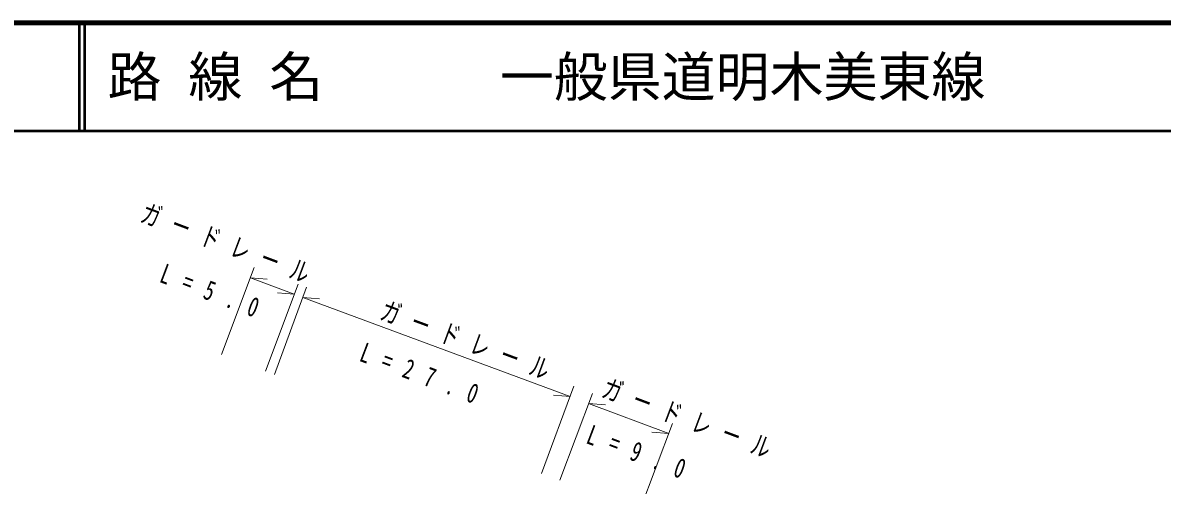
# Model space of a CAD drawing. Units: millimetres, scale not verified. Extents: x 40000 to 680000, y 20000 to 380000.
# Drawn here: x 172526 to 278122, y 337138 to 380000 of the extents above; entities that cross this region are included whole.
import ezdxf
from ezdxf.enums import TextEntityAlignment as Align

# ---------------------------------------------------------------- set-up
doc = ezdxf.new("R2010")
doc.units = ezdxf.units.MM
doc.header["$LTSCALE"] = 1000
for name, color, linetype, lineweight in [('M-STR-HTXT', 7, 'Continuous', 13), ('M-TTL', 2, 'Continuous', 140), ('M-TTL-LINE', 7, 'Continuous', 50)]:
    doc.layers.add(name, color=color, linetype=linetype, lineweight=lineweight)
doc.layers.add('M-TTL-TXT', color=7, linetype='Continuous')
doc.styles.add('ＭＳ ゴシック', font='')
doc.styles.get('ＭＳ ゴシック').set_extended_font_data('MS Gothic')

msp = doc.modelspace()

# ---------------------------------------------------------------- linework, layer by layer
at = {"layer": 'M-STR-HTXT'}
for p, q in [((190939, 349242), (193972, 357306)), ((193620, 356370), (197686, 354841)), ((193620, 356370), (195172, 356235)), ((198038, 355777), (195005, 347713)), ((195839, 347404), (198834, 355487)), ((197686, 354841), (196134, 354976)), ((198487, 354549), (223249, 345373)), ((198487, 354549), (200039, 354422)), ((223596, 346310), (220601, 338227)), ((223249, 345373), (221696, 345500)), ((222285, 337593), (225317, 345654)), ((224965, 344718), (232389, 341926)), ((224965, 344718), (226517, 344583)), ((232741, 342862), (229709, 334801)), ((232389, 341926), (230837, 342061))]:
    msp.add_line(p, q, dxfattribs=at)
at = {"layer": 'M-TTL'}
msp.add_line((680000, 380000), (40000, 380000), dxfattribs=at)
at = {"layer": 'M-TTL-LINE'}
for p, q in [((177750, 380000), (177750, 370000)), ((178250, 380000), (178250, 370000)), ((40000, 370000), (680000, 370000))]:
    msp.add_line(p, q, dxfattribs=at)

# ---------------------------------------------------------------- texts
at = {"layer": 'M-STR-HTXT', "char_height": 1833, "attachment_point": 7, "style": 'ＭＳ ゴシック'}
for s, insert, rotation in [('\\T1.68;\\W0.7;ガードレール', (183269, 361524), 339.387), ('\\T2.47;\\W0.7;L=5.0', (185081, 355981), 339.4), ('\\T1.68;\\W0.7;ガードレール', (205474, 352493), 339.687), ('\\T2.42;\\W0.7;L=27.0', (203603, 348666), 339.4), ('\\T1.68;\\W0.7;ガードレール', (226019, 345294), 339.387), ('\\T2.47;\\W0.7;L=9.0', (224615, 341039), 339.4)]:
    msp.add_mtext(s, dxfattribs=dict(at, insert=insert, rotation=rotation))
at = {"layer": 'M-TTL-TXT', "style": 'ＭＳ ゴシック'}
for s, p in [('路 線 名', (180380, 375000)), ('一般県道明木美東線', (216734, 375000))]:
    msp.add_text(s, height=3666, dxfattribs=at).set_placement(p, align=Align.MIDDLE_LEFT)

doc.saveas('drawing.dxf')
